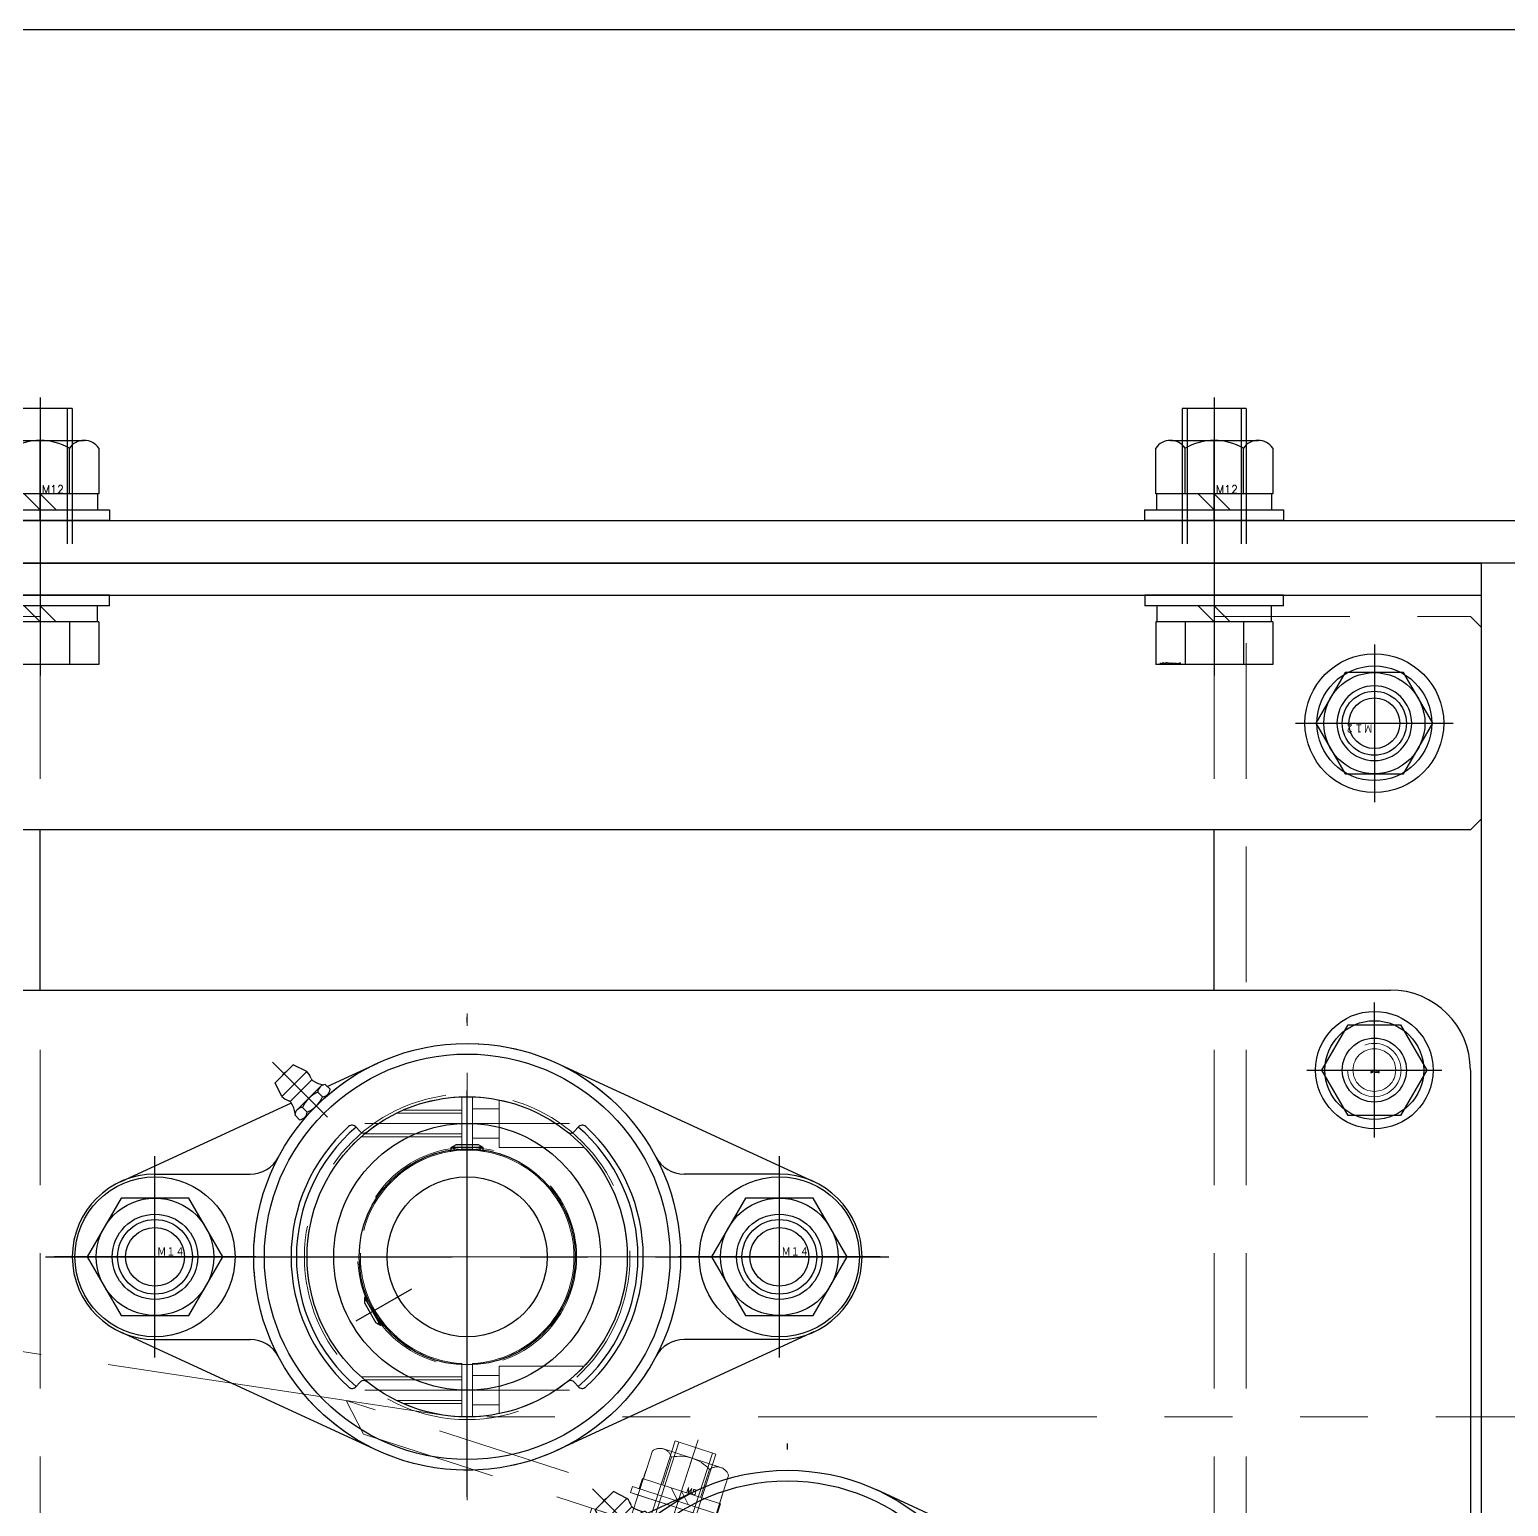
# Model space of a CAD drawing. Header units: millimetres. Extents: x -8731 to 85711, y -14522 to 31379.
# Drawn here: x 25126.2 to 25403.4, y 18016.9 to 18293.7 of the extents above; entities that cross this region are included whole.
import ezdxf

# ---------------------------------------------------------------- set-up
doc = ezdxf.new("R2010")
doc.units = ezdxf.units.MM
doc.header["$LTSCALE"] = 4
for name, pattern in [('CENTER2', [28.575, 19.05, -3.175, 3.175, -3.175]), ('HIDDEN', [9.525, 6.35, -3.175]), ('PHANTOM2', [31.75, 15.875, -3.175, 3.175, -3.175, 3.175, -3.175])]:
    doc.linetypes.add(name, pattern=pattern)
for name, color, linetype, lineweight in [('01_NORMAL', 7, 'Continuous', 25), ('04_HIDDEN', 2, 'HIDDEN', 13), ('05_CENTER', 4, 'CENTER2', 13), ('06_PHANTOM', 2, 'PHANTOM2', 13)]:
    doc.layers.add(name, color=color, linetype=linetype, lineweight=lineweight)
doc.layers.add('10_DRAFT', color=8, linetype='Continuous', lineweight=0, plot=False)
doc.styles.add('KANJI0', font='txt.shx', dxfattribs={"width": 0.9, "height": 30, "bigfont": 'bigfont'})
doc.styles.add('KSS_TXT', font='txt.shx', dxfattribs={"bigfont": 'extfont2.shx'})
doc.styles.add('KSS_TXT_L', font='txt.shx', dxfattribs={"height": 9, "bigfont": 'extfont2.shx'})

# ---------------------------------------------------------------- blocks, each defined once
blk = doc.blocks.new('A$C5B1B55C2_1_1')
at = {"color": 0}
blk.add_lwpolyline([(-23, -30), (25, -30), (25, 610), (-23, 610), (-25, 608), (-25, -28)], close=True, dxfattribs=at)
blk = doc.blocks.new('M10Tz_1_1_1')
at = {"color": 0}
for radius in [5, 4]:
    blk.add_circle((0, 0), radius, dxfattribs=at)
at = {"layer": '05_CENTER'}
for p, q in [((0, -8.34), (0, 8.34)), ((8.34, 0), (-8.34, 0))]:
    blk.add_line(p, q, dxfattribs=at)
blk = doc.blocks.new('A$C4744721D_1_1')
at = {"color": 0}
blk.add_lwpolyline([(23, -30), (-25, -30), (-25, 610), (23, 610), (25, 608), (25, -28)], close=True, dxfattribs=at)
blk.add_circle((5, 590), 7, dxfattribs=at)
at = {"layer": '04_HIDDEN'}
blk.add_line((-19, -30), (-19, 610), dxfattribs=at)
at = {"layer": '05_CENTER'}
for p, q in [((5, 578.81), (5, 601.19)), ((-6.19, 590), (16.19, 590))]:
    blk.add_line(p, q, dxfattribs=at)
at = {"xscale": -1}
blk.add_blockref('M10Tz_1_1_1', (5, 525), dxfattribs=at)
blk = doc.blocks.new('A$C78F27DA7_1_1')
at = {"color": 0}
blk.add_line((-50, 6), (270, 6), dxfattribs=at)
blk.add_lwpolyline([(-50, 0), (270, 0), (270, 48), (268, 50), (-48, 50), (-50, 48)], close=True, dxfattribs=at)
blk.add_circle((250, 30), 7, dxfattribs=at)
at = {"layer": '05_CENTER'}
for p, q in [((250, 18.81), (250, 41.19)), ((238.81, 30), (261.19, 30)), ((0, -5.61), (0, 11.49)), ((220, -5.61), (220, 11.49))]:
    blk.add_line(p, q, dxfattribs=at)
blk = doc.blocks.new('12b_1_1_1')
at = {"color": 0, "linetype": 'CENTER2'}
for p, q in [((0, -14.77), (0, 14.77)), ((14.77, 0), (-14.77, 0))]:
    blk.add_line(p, q, dxfattribs=at)
at = {"color": 0}
for p, q in [((-5.48, 9.48), (-10.95, 0)), ((5.48, 9.48), (-5.48, 9.48)), ((10.95, 0), (5.48, 9.48)), ((-10.95, 0), (-5.48, -9.48)), ((5.48, -9.48), (10.95, 0)), ((-5.48, -9.48), (5.48, -9.48))]:
    blk.add_line(p, q, dxfattribs=at)
for radius in [13, 10.75, 9.48, 6, 4.75]:
    blk.add_circle((0, 0), radius, dxfattribs=at)
at = {"layer": '10_DRAFT', "linetype": 'CENTER2', "style": 'KANJI0', "width": 0.82}
blk.add_text('Ｍ１２', height=1.5, dxfattribs=at).set_placement((0.31, 0.09))
blk = doc.blocks.new('M12Nza_1_1_1')
at = {"color": 0}
for p, q in [((-8.21, 15), (8.21, 15)), ((-10.95, 5), (-10.95, 13.53)), ((-5.47, 5), (-5.47, 13.53)), ((5.48, 5), (5.48, 13.53)), ((10.95, 13.53), (10.95, 5)), ((10.95, 5), (-10.95, 5)), ((-10.75, 2), (-10.75, 5)), ((0, 2), (-3, 5)), ((0, 5), (3, 2)), ((10.75, 5), (10.75, 2))]:
    blk.add_line(p, q, dxfattribs=at)
at = {"color": 0, "linetype": 'CENTER2'}
blk.add_line((0, 0), (0, 15), dxfattribs=at)
at = {"color": 0}
blk.add_lwpolyline([(-13, 2), (13, 2), (13, 0), (-13, 0)], close=True, dxfattribs=at)
for centre, radius, start, end in [((-8.21, 11.71), 3.29, 33.626, 146.374), ((0, 4.05), 10.95, 60, 120), ((8.21, 11.71), 3.29, 33.626, 146.374)]:
    blk.add_arc(centre, radius, start, end, dxfattribs=at)
at = {"layer": '10_DRAFT', "style": 'KSS_TXT'}
blk.add_text('M12', height=1.5, dxfattribs=at).set_placement((0.31, 5.09))
blk = doc.blocks.new('A$C15646C67_1_1_1')
at = {"color": 0, "linetype": 'CENTER2'}
blk.add_line((0, -37.07), (0, 15.08), dxfattribs=at)
at = {"color": 0}
for p, q in [((-10.97, 13), (10.97, 13)), ((-10.97, 5), (-10.97, 13)), ((-5.48, 5), (-5.48, 13)), ((5.48, 5), (5.48, 13)), ((10.97, 5), (10.97, 13)), ((-10.97, 5), (10.97, 5)), ((-10.75, 5), (-10.75, 2)), ((0, 2), (-3, 5)), ((0, 5), (3, 2)), ((10.75, 2), (10.75, 5)), ((-13, 2), (13, 2)), ((-13, 2), (-13, 0)), ((-13, 0), (13, 0)), ((13, 0), (13, 2))]:
    blk.add_line(p, q, dxfattribs=at)
at = {"color": 0, "linetype": 'HIDDEN'}
for p, q in [((-6, -35), (-6, 0)), ((-5.05, -35), (-5.05, 0)), ((5.05, -35), (5.05, 0)), ((6, -35), (6, 0)), ((-6, -35), (6, -35))]:
    blk.add_line(p, q, dxfattribs=at)
at = {"layer": '10_DRAFT', "style": 'KSS_TXT_L'}
blk.add_text('BT-M12x40L,SW,PW', height=0.3, dxfattribs=at).set_placement((6.26, 12.66))
blk = doc.blocks.new('A$C186E791B_1_1_1')
at = {"color": 0}
blk.add_lwpolyline([(15, -15), (20, -15), (20, 45), (15, 45)], close=True, dxfattribs=at)
blk.add_circle((0, 0), 15, dxfattribs=at)
at = {"color": 3}
for start, end in [(90, 103.5552), (256.4279, 270)]:
    blk.add_arc((15, 0), 7.04, start, end, dxfattribs=at)
at = {"layer": '05_CENTER'}
for p, q in [((24.07, 30), (10.92, 30)), ((0, -24.07), (0, 24.07)), ((24.07, 0), (-24.07, 0))]:
    blk.add_line(p, q, dxfattribs=at)
blk = doc.blocks.new('A$C3A127D00_1_1_1')
at = {"color": 0}
blk.add_lwpolyline([(0, -25), (5, -25), (5, 95), (0, 90)], close=True, dxfattribs=at)
at = {"layer": '05_CENTER'}
for p, q in [((9.77, 37.5), (-4.88, 37.5)), ((9.77, 22.5), (-4.88, 22.5))]:
    blk.add_line(p, q, dxfattribs=at)
at = {"layer": '10_DRAFT'}
blk.add_line((5, 30), (0, 30), dxfattribs=at)
blk = doc.blocks.new('A$C46CB4146_1_1_1')
at = {"color": 0}
for p, q in [((-7.51, 8.7), (7.51, 8.7)), ((-7.51, 3.2), (-7.51, 8.7)), ((-3.75, 3.2), (-3.75, 8.7)), ((3.75, 3.2), (3.75, 8.7)), ((7.51, 3.2), (7.51, 8.7)), ((-7.7, 3.2), (-7.7, 1.2)), ((7.7, 3.2), (-7.7, 3.2)), ((0, 1.2), (-2, 3.2)), ((0, 3.2), (2, 1.2)), ((7.7, 1.2), (7.7, 3.2)), ((-9, 1.2), (9, 1.2)), ((-9, 1.2), (-9, 0)), ((9, 0), (9, 1.2)), ((-9, 0), (9, 0))]:
    blk.add_line(p, q, dxfattribs=at)
at = {"color": 0, "linetype": 'CENTER2'}
blk.add_line((0, -23.3), (0, 10.2), dxfattribs=at)
at = {"color": 0, "linetype": 'HIDDEN'}
for p, q in [((-4, -21.8), (-4, 0)), ((-3.32, -21.8), (-3.32, 0)), ((3.32, -21.8), (3.32, 0)), ((4, -21.8), (4, 0)), ((-4, -21.8), (4, -21.8))]:
    blk.add_line(p, q, dxfattribs=at)
at = {"layer": '10_DRAFT', "style": 'KSS_TXT_L'}
blk.add_text('BT-M8x25L,SW,PW', height=0.3, dxfattribs=at).set_placement((2.97, 8.36))
blk = doc.blocks.new('M8Nza_1_1_1')
at = {"color": 0}
for p, q in [((-7.5, 8.69), (-7.5, 3.2)), ((5.62, 9.7), (-5.63, 9.7)), ((-3.75, 3.2), (-3.75, 8.69)), ((3.75, 8.69), (3.75, 3.2)), ((7.5, 3.2), (7.5, 8.69)), ((-7.7, 3.2), (7.7, 3.2)), ((-7.7, 3.2), (-7.7, 1.2)), ((0, 1.2), (-2, 3.2)), ((0, 3.2), (2, 1.2)), ((7.7, 3.2), (7.7, 1.2))]:
    blk.add_line(p, q, dxfattribs=at)
at = {"color": 0, "linetype": 'CENTER2'}
blk.add_line((0, 9.7), (0, 0), dxfattribs=at)
at = {"color": 0}
blk.add_lwpolyline([(-9, 1.2), (9, 1.2), (9, 0), (-9, 0)], close=True, dxfattribs=at)
for centre, radius, start, end in [((-5.63, 7.45), 2.25, 33.626, 146.374), ((0, 2.2), 7.5, 60, 120), ((5.62, 7.45), 2.25, 33.626, 146.374)]:
    blk.add_arc(centre, radius, start, end, dxfattribs=at)
at = {"layer": '10_DRAFT', "style": 'KSS_TXT'}
blk.add_text('M8', height=1, dxfattribs=at).set_placement((0.87, 3.27))
blk = doc.blocks.new('A$C45A45A3F_1_1')
for name, p, rotation in [('A$C3A127D00_1_1_1', (6.21, 19.01), 71.91268283750107), ('A$C46CB4146_1_1_1', (-23.86, 23.57), 161.9126828374903), ('M8Nza_1_1_1', (-20.76, 33.08), 341.9126828374903), ('A$C186E791B_1_1_1', (0, 0), 71.91268283750107)]:
    blk.add_blockref(name, p, dxfattribs=dict(rotation=rotation))
blk = doc.blocks.new('M14Nv_1_1_1')
at = {"color": 0, "linetype": 'CENTER2'}
for p, q in [((0, -18.89), (0, 18.89)), ((18.89, 0), (-18.89, 0))]:
    blk.add_line(p, q, dxfattribs=at)
at = {"color": 0}
for p, q in [((-6.35, 11), (-12.7, 0)), ((6.35, 11), (-6.35, 11)), ((12.7, 0), (6.35, 11)), ((-12.7, 0), (-6.35, -11)), ((6.35, -11), (12.7, 0)), ((-6.35, -11), (6.35, -11))]:
    blk.add_line(p, q, dxfattribs=at)
for radius in [15, 11, 7, 5.5]:
    blk.add_circle((0, 0), radius, dxfattribs=at)
at = {"layer": '10_DRAFT', "ltscale": 3, "style": 'KANJI0', "width": 0.82}
blk.add_text('Ｍ１４', height=1.5, dxfattribs=at).set_placement((0.39, 0.1))
blk = doc.blocks.new('A$C491655AE_1_1_1')
at = {"color": 0, "linetype": 'CENTER2'}
for p, q in [((0, -12.64), (0, 12.64)), ((-12.64, 0), (12.64, 0))]:
    blk.add_line(p, q, dxfattribs=at)
at = {"color": 0}
for p, q in [((-9.81, 0), (-4.91, 8.5)), ((-4.91, 8.5), (4.91, 8.5)), ((4.91, 8.5), (9.81, 0)), ((-4.91, -8.5), (-9.81, 0)), ((9.81, 0), (4.91, -8.5)), ((4.91, -8.5), (-4.91, -8.5))]:
    blk.add_line(p, q, dxfattribs=at)
for radius in [11, 9.25]:
    blk.add_circle((0, 0), radius, dxfattribs=at)
at = {"layer": '10_DRAFT', "style": 'KSS_TXT_L'}
blk.add_text('BT-M10', height=0.3, dxfattribs=at).set_placement((-0.7, -0.54))
blk = doc.blocks.new('A$C782964B4_1_1')
at = {"color": 0}
for p, q in [((-3, 15), (283, 15)), ((298, 0), (298, -120))]:
    blk.add_line(p, q, dxfattribs=at)
for centre, radius in [((280, 0), 6), ((110, -35), 25), ((51.5, -35), 8), ((168.5, -35), 8)]:
    blk.add_circle(centre, radius, dxfattribs=at)
blk.add_arc((283, 0), 15, 0, 90, dxfattribs=at)
at = {"layer": '05_CENTER'}
for p, q in [((280, -10.9), (280, 10.9)), ((290.9, 0), (269.1, 0)), ((110, -67.05), (110, -2.96)), ((51.5, -47.34), (51.5, -22.66)), ((168.5, -47.34), (168.5, -22.66)), ((63.84, -35), (39.16, -35)), ((142.04, -35), (77.96, -35)), ((180.84, -35), (156.16, -35))]:
    blk.add_line(p, q, dxfattribs=at)
blk = doc.blocks.new('A$C6FDC4AF3_1_1_1')
at = {"color": 0}
for radius in [40, 30.5, 20.5]:
    blk.add_circle((0, 0), radius, dxfattribs=at)
at = {"layer": '05_CENTER'}
for p, q in [((0, -45.6), (0, 45.6)), ((45.6, 0), (-45.6, 0))]:
    blk.add_line(p, q, dxfattribs=at)
blk = doc.blocks.new('A$C6A332CFA_1_1_1')
at = {"color": 0}
for radius in [30, 20]:
    blk.add_circle((0, 0), radius, dxfattribs=at)
at = {"layer": '01_NORMAL'}
blk.add_circle((0, 0), 15, dxfattribs=at)
at = {"layer": '10_DRAFT'}
for p, q in [((0, -34.46), (0, 34.46)), ((34.46, 0), (-34.46, 0))]:
    blk.add_line(p, q, dxfattribs=at)
blk = doc.blocks.new('SCSPJ40-12a_1_1')
at = {"color": 0}
for p, q in [((-1, 19.97), (-1, 29.98)), ((1, 19.97), (1, 29.98)), ((-1, -19.97), (-1, -29.98)), ((1, -19.97), (1, -29.98))]:
    blk.add_line(p, q, dxfattribs=at)
for radius, start, end in [(30, 91.9102, 268.0898), (30, 271.9102, 88.0898), (20, 92.866, 267.134), (20, 272.866, 87.134)]:
    blk.add_arc((0, 0), radius, start, end, dxfattribs=at)
at = {"layer": '04_HIDDEN', "color": 0}
for p, q in [((1, 27.75), (6, 27.75)), ((6, 20.5), (6, 29.39)), ((-13.18, 26.95), (-1, 26.95)), ((-11.99, 27.5), (-1, 27.5)), ((-19.84, 22.5), (-1, 22.5)), ((-19.2, 23.05), (-1, 23.05)), ((1, 22.25), (6, 22.25)), ((6, 20.5), (21.9, 20.5)), ((6, -20.5), (6, -29.39)), ((6, -20.5), (21.9, -20.5)), ((-19.84, -22.5), (-1, -22.5)), ((-19.2, -23.05), (-1, -23.05)), ((1, -22.25), (6, -22.25)), ((-13.18, -26.95), (-1, -26.95)), ((-11.99, -27.5), (-1, -27.5)), ((1, -27.75), (6, -27.75))]:
    blk.add_line(p, q, dxfattribs=at)
at = {"layer": '05_CENTER', "color": 0}
for p, q in [((0, 32.3), (0, -32.3)), ((-19.19, 25), (19.19, 25)), ((-32.3, 0), (32.3, 0)), ((-19.19, -25), (19.19, -25))]:
    blk.add_line(p, q, dxfattribs=at)
blk = doc.blocks.new('A$C235153E3_1_1')
for name in ['A$C6FDC4AF3_1_1_1', 'A$C6A332CFA_1_1_1']:
    blk.add_blockref(name, (0, 0))
at = {"color": 4}
blk.add_blockref('SCSPJ40-12a_1_1', (0, 0), dxfattribs=at)
blk = doc.blocks.new('MUCAFL206a_1_1')
at = {"color": 0, "linetype": 'CENTER2'}
for p, q in [((0, -45), (0, 45)), ((-26.16, 26.16), (-36.49, 36.49)), ((-58.5, -13), (-58.5, 13)), ((58.5, -13), (58.5, 13)), ((-79, 0), (79, 0)), ((-20.78, -12), (-10.39, -6))]:
    blk.add_line(p, q, dxfattribs=at)
at = {"color": 0}
for p, q in [((-26.23, 31.95), (-16.75, 36.32)), ((64.99, 14.08), (16.75, 36.32)), ((-35.99, 32.6), (-32.6, 35.99)), ((-34.72, 30.05), (-30.05, 34.72)), ((-30.05, 34.72), (-32.6, 35.99)), ((-34.72, 30.05), (-35.99, 32.6)), ((-29.17, 33.13), (-33.13, 29.17)), ((-31.84, 27.56), (-27.56, 31.84)), ((-28.01, 30.87), (-27.12, 29.98)), ((-26.58, 32.29), (-25.69, 31.4)), ((-64.99, 14.08), (-32.94, 28.86)), ((-30.87, 28.01), (-29.98, 27.12)), ((-26.14, 30.43), (-30.43, 26.14)), ((-31.4, 25.69), (-32.29, 26.58)), ((-20.14, 23.55), (-20.79, 24.31)), ((20.14, 23.55), (20.79, 24.31)), ((-3, 20.5), (-2.13, 21)), ((-3, 20.03), (-3, 20.5)), ((3, 20.5), (-3, 20.5)), ((-2.45, 20.1), (-2.45, 20.82)), ((2.13, 21), (-2.13, 21)), ((3, 20.5), (2.13, 21)), ((2.45, 20.1), (2.45, 20.82)), ((3, 20.03), (3, 20.5)), ((-58.5, 15.5), (-40.67, 15.5)), ((58.5, 15.5), (40.67, 15.5)), ((-18.84, -7.42), (-19.25, -7.65)), ((-19.25, -7.65), (-19.25, -8.65)), ((-19.25, -7.65), (-16.25, -12.85)), ((-18.63, -7.93), (-19.25, -8.29)), ((-19.25, -8.65), (-17.12, -12.35)), ((-16.25, -12.85), (-17.12, -12.35)), ((-16.18, -12.17), (-16.8, -12.53)), ((-15.84, -12.61), (-16.25, -12.85)), ((-64.99, -14.08), (-16.75, -36.32)), ((-58.5, -15.5), (-40.67, -15.5)), ((64.99, -14.08), (16.75, -36.32)), ((58.5, -15.5), (40.67, -15.5)), ((-20.14, -23.55), (-20.79, -24.31)), ((20.14, -23.55), (20.79, -24.31))]:
    blk.add_line(p, q, dxfattribs=at)
for centre, radius in [((0, 0), 40), ((0, 0), 38), ((0, 0), 30), ((0, 0), 20.25), ((0, 0), 15), ((-58.5, 0), 8), ((58.5, 0), 8)]:
    blk.add_circle(centre, radius, dxfattribs=at)
for centre, radius, start, end in [((-33.24, 33.24), 1.59, 114.555, 155.445), ((-32.39, 32.39), 3.3, 17.9467, 45), ((-28.48, 33.65), 0.8, 197.9467, 240.2157), ((-25.67, 25.67), 5.7, 114.2291, 155.7709), ((-25.9, 38.16), 6, 240.2157, 260.6802), ((-26.45, 30.74), 1.56, 94.7398, 175.2602), ((-27.25, 31.53), 1.56, 274.7398, 355.2602), ((-32.39, 32.39), 3.3, 225, 252.0533), ((-33.65, 28.48), 0.8, 29.7843, 72.0533), ((-38.16, 25.9), 6, 9.3198, 29.7843), ((-30.74, 26.45), 1.56, 94.7398, 175.2602), ((-32.31, 32.31), 5.7, 294.2291, 335.7709), ((-31.53, 27.25), 1.56, 274.7398, 355.2602), ((0, 0), 33, 132.3324, 227.6676), ((0, 0), 32, 130.5416, 229.4584), ((-21.55, 23.66), 1, 40.5416, 132.3324), ((-19.38, 24.2), 1, 220.5416, 308.693), ((19.38, 24.2), 1, 231.307, 319.4584), ((21.55, 23.66), 1, 47.6676, 139.4584), ((0, 0), 32, 310.5416, 49.4584), ((0, 0), 33, 312.3324, 47.6676), ((-40.67, 21.5), 6, 270, 332.1349), ((40.67, 21.5), 6, 207.8651, 270), ((-58.5, 0), 15.5, 90, 270), ((58.5, 0), 15.5, 270, 90), ((-40.67, -21.5), 6, 27.8651, 90), ((40.67, -21.5), 6, 90, 152.1349), ((-21.55, -23.66), 1, 227.6676, 319.4584), ((-19.38, -24.2), 1, 51.307, 139.4584), ((19.38, -24.2), 1, 40.5416, 128.693), ((21.55, -23.66), 1, 220.5416, 312.3324)]:
    blk.add_arc(centre, radius, start, end, dxfattribs=at)
blk = doc.blocks.new('A$C7C3641D0_1')
for name, p in [('A$C782964B4_1_1', (0, 0)), ('A$C491655AE_1_1_1', (280, 0)), ('M14Nv_1_1_1', (51.5, -35)), ('M14Nv_1_1_1', (168.5, -35))]:
    blk.add_blockref(name, p)
at = {"color": 4}
for p in [(110, -35), (170, -115)]:
    blk.add_blockref('MUCAFL206a_1_1', p, dxfattribs=at)
at = {"layer": '04_HIDDEN'}
blk.add_blockref('A$C235153E3_1_1', (110, -35), dxfattribs=at)
at = {"layer": '04_HIDDEN', "rotation": 0.1231849538017727}
blk.add_blockref('A$C45A45A3F_1_1', (170, -115), dxfattribs=at)
blk = doc.blocks.new('A$C76B80905_1_1')
for p, q in [((270, 602), (270, 48)), ((0, 580), (0, 600)), ((0, 570), (0, 600)), ((220, 580), (220, 600)), ((220, 570), (220, 600))]:
    blk.add_line(p, q)
at = {"rotation": 180}
for name, p in [('A$C15646C67_1_1_1', (0, 644)), ('A$C15646C67_1_1_1', (220, 644)), ('12b_1_1_1', (250, 620))]:
    blk.add_blockref(name, p, dxfattribs=at)
for name, p in [('M12Nza_1_1_1', (0, 658)), ('M12Nza_1_1_1', (220, 658)), ('A$C7C3641D0_1', (-30, 555))]:
    blk.add_blockref(name, p)
at = {"xscale": -1, "rotation": 180}
blk.add_blockref('A$C78F27DA7_1_1', (0, 650), dxfattribs=at)
at = {"layer": '04_HIDDEN'}
for name, p in [('A$C5B1B55C2_1_1', (-25, 30)), ('A$C4744721D_1_1', (245, 30))]:
    blk.add_blockref(name, p, dxfattribs=at)
blk = doc.blocks.new('A$C27AD2B2D_1_1_1')
at = {"color": 0}
blk.add_line((50, 858), (2550, 858), dxfattribs=at)
blk.add_lwpolyline([(50, 950), (2550, 950), (2550, 850), (50, 850)], close=True, dxfattribs=at)
at = {"layer": '05_CENTER'}
for p, q in [((650, 842.95), (650, 865.04)), ((870, 842.95), (870, 865.04))]:
    blk.add_line(p, q, dxfattribs=at)
blk = doc.blocks.new('A$C630344D5_1_1_1')
at = {"color": 0}
blk.add_lwpolyline([(1160, 150.2), (280, 150.2, -0.037623), (275.52, 150.54), (28.38, 187.87, 1.096072), (6.32, -189.89), (309, -179.82, -0.030069), (312.61, -179.91), (1997.39, -326.79, 0.610481), (2025.81, -281.61), (1921.29, -105.09, -0.309422), (1923.51, -71.27), (2106.95, 162.34, 0.68117), (2034, 286.77), (1164.64, 150.56, -0.038872), (1160, 150.2)], format="xyb", dxfattribs=at)
at = {"layer": '10_DRAFT'}
for p, q in [((280, 174.77), (280, 185.63)), ((285.43, 180.2), (274.57, 180.2))]:
    blk.add_line(p, q, dxfattribs=at)

msp = doc.modelspace()

# ---------------------------------------------------------------- block references
for name, p in [('A$C27AD2B2D_1_1_1', (24478.25246, 17343.67003)), ('A$C76B80905_1_1', (25128.25246, 17543.67003))]:
    msp.add_blockref(name, p)
at = {"layer": '06_PHANTOM', "color": 6}
msp.add_blockref('A$C630344D5_1_1_1', (24928.25246, 17883.47003), dxfattribs=at)

doc.saveas('drawing.dxf')
